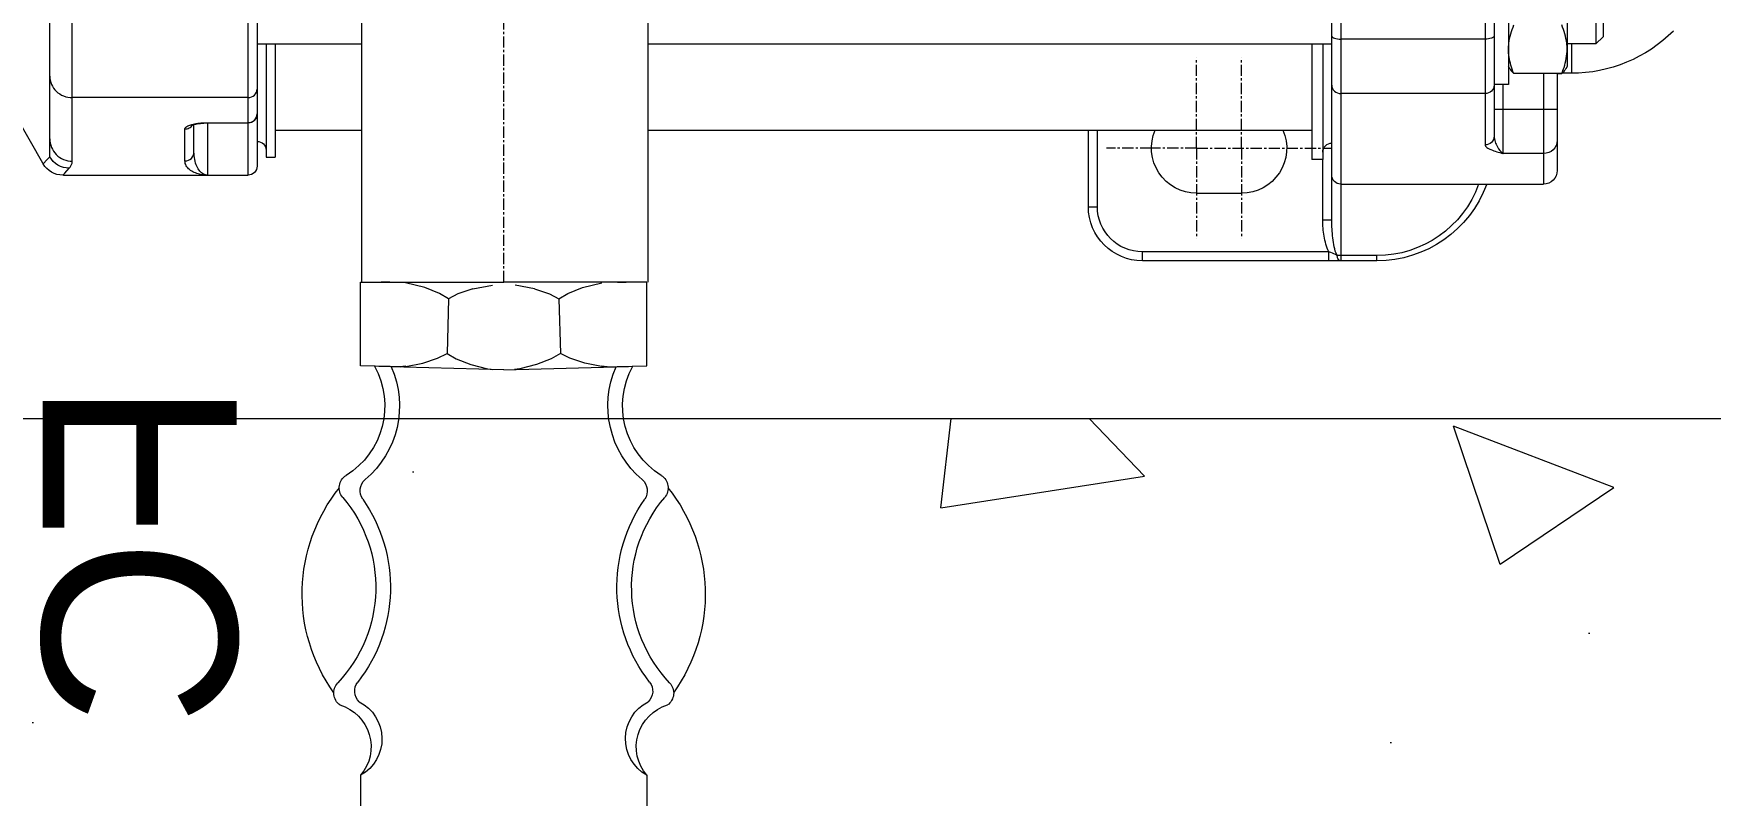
# Model space of a CAD drawing. Header units: millimetres. Extents: x -8913 to 62688, y -13000 to 43000.
# Drawn here: x 907.1 to 1093.1, y 27153.7 to 27238.2 of the extents above; entities that cross this region are included whole.
import ezdxf

# ---------------------------------------------------------------- set-up
doc = ezdxf.new("R2010")
doc.units = ezdxf.units.MM
doc.header["$MEASUREMENT"] = 0
doc.linetypes.add('1735 X DT-5BR-GFP-Ext$0$CENTER', pattern=[2, 1.25, -0.25, 0.25, -0.25])
doc.layers.add('1735 X DT-5BR-GFP-Ext$0$MEP', color=8, linetype='Continuous', lineweight=0)
doc.layers.add('Z--X-REF', color=7, linetype='Continuous', lineweight=0)
doc.styles.add('1735 X DT-5BR-GFP-Ext$0$Standard', font='GOTHIC.TTF')

# ---------------------------------------------------------------- blocks, each defined once
blk = doc.blocks.new('1735 X DT-5BR-GFP-Ext$0$A$C79553CD1')
at = {"layer": '1735 X DT-5BR-GFP-Ext$0$MEP', "transparency": 33554681}
h = blk.add_hatch(dxfattribs=at)
h.set_pattern_fill('AR-CONC', color=256)
h.set_pattern_definition([(49.99999999999999, (7.152557373046875e-07, -25.00356578826904), (182.1846689960041, -15.93908553890313), [19.05, -209.5500000000002]), (355, (7.152557373046875e-07, -25.00356578826904), (-35.24342142496945, 191.0568452390354), [15.24, -167.64058417]), (100.4514447, (15.18200778961182, -26.33181953430176), (146.9412470903536, 175.1177519121954), [16.19000880000003, -178.0902446000002]), (46.18420000000002, (2.384185791015625e-07, 25.79643487930298), (271.0790408921304, -42.04232793272716), [28.57500000000003, -314.325]), (96.63555760999995, (22.58990001678467, 22.29293441772461), (237.4041340515033, 247.4261245977219), [24.28502314000005, -267.1356081600004]), (351.1841511700001, (2.384185791015625e-07, 25.79643487930298), (237.4041340649775, 247.4261245855329), [22.85996707000003, -251.4597319200005]), (21.00000000000001, (25.40000033378601, 13.09643507003784), (151.6143912691326, -102.2651981870877), [19.05000000000003, -209.5500000000005]), (326.0000000000001, (25.40000033378601, 13.09643507003784), (61.80202834764722, 184.1879661223196), [15.24, -167.64]), (71.45144499999994, (38.03453302383423, 4.574334621429443), (213.4164192787165, 81.92276888590547), [16.19000880000002, -178.0899376000001]), (37.49999999999998, (7.152557373046875e-07, -25.00356578826904), (3.088603250591817, 84.55503887315317), [0, -165.6080000000002, 0, -170.1800000000002, 0, -168.2750000000002]), (7.500000000000011, (7.152557373046875e-07, -25.00356578826904), (66.81966251030588, 100.1805748181197), [0, -97.02800000000009, 0, -161.798, 0, -64.135]), (327.5, (-56.64199948310852, -25.00356578826904), (135.5905951668716, -5.728743992673429), [0, -63.50000000000011, 0, -198.1200000000005, 0, -262.8900000000004]), (317.5, (-82.04199981689453, -25.00356531143188), (148.1291813860183, 25.42649103333307), [0, -82.54999999999998, 0, -131.572, 0, -186.69])])
edge = h.paths.add_edge_path(flags=16)
edge.add_line((-799.9999992847443, -174.9964299201965), (-199.9999995500161, -174.9964294946963))
edge.add_line((-199.9999995231628, -174.9964289665222), (-199.9999989073451, -674.9964296643798))
edge.add_line((-199.9999990463257, -674.9964303970337), (-800.0000003994274, -674.9964288288681))
edge.add_line((-799.9999995231628, -674.9964270591736), (-799.9999985206068, -174.9964283549818))
edge = h.paths.add_edge_path()
edge.add_line((0, 25.00357055664062), (-999.9999991015869, 25.00357050299323))
edge.add_line((-999.9999988079071, 25.00357103347778), (-1000.000000298378, -874.996427245835))
edge.add_line((-1000.000000476837, -874.9964280128479), (7.030278084130259e-07, -874.9964280256308))
edge.add_line((4.76837158203125e-07, -874.9964289665222), (-1.10970290734258e-07, 25.00356937922083))
at = {"layer": '1735 X DT-5BR-GFP-Ext$0$MEP', "linetype": 'Continuous'}
for p, q in [((-558.056667804718, -659.858199596405), (-558.0566916465759, -156.7741136550903)), ((-526.3066701889038, -659.8582029342651), (-526.3066909313202, -156.7741179466248)), ((-634.8816907405853, -492.4999938011169), (-634.8816905021667, -657.4999985694885)), ((-633.8816907405853, -652.9892873764038), (-633.8816902637482, -497.0107078552246)), ((-513.6816902160645, -647.9999961853027), (-513.6816928386688, -501.9999976158142)), ((-514.6816902160645, -503.000846862793), (-514.6816918849945, -646.9991474151611)), ((-491.6816902160645, -645.9550995826721), (-491.6816902160645, -592.1573133468628)), ((-494.1816899776459, -646.4464364051819), (-494.181690454483, -599.2474660873413)), ((-651.881689786911, -613.2143406867981), (-651.8816900253296, -643.6753239631653)), ((-650.8816907405853, -613.4378170967102), (-650.8816902637482, -644.6500329971313)), ((-653.4816904067993, -620.9472212791443), (-653.4816908836365, -637.9472179412842)), ((-659.9816901683807, -623.1778311729431), (-659.9816913604736, -635.9470782279968)), ((-663.9816908836365, -626.2479434013367), (-663.9816906452179, -632.646493434906)), ((-663.1816909313202, -625.4472184181213), (-663.1816916465759, -633.4472184181213)), ((-663.9816889762878, -632.6472172737122), (-663.1816916465759, -633.4472184181213)), ((-663.1816916465759, -633.4472184181213), (-659.9816899299622, -633.4472165107727)), ((-660.4542725086212, -633.4472184181213), (-660.4542756080627, -636.6999988555908)), ((-650.8816902637482, -632.9090685844421), (-634.8816919326782, -632.909065246582)), ((-558.0566902160645, -633.4472198486328), (-633.8816909790039, -633.4472188949585)), ((-632.8816900253296, -633.4472193717957), (-632.8816909790039, -646.2491612434387)), ((-631.6816902160645, -633.44722032547), (-631.6816906929016, -646.2491631507874)), ((-514.681690454483, -633.4472198486328), (-526.3066911697388, -633.4472184181213)), ((-516.6816895008087, -633.4472188949585), (-516.6816911697388, -645.9999976158142)), ((-515.6816906929016, -633.44722032547), (-515.6816911697388, -645.9999985694885)), ((-659.9816918373108, -635.9472184181213), (-659.8261919021606, -636.2165479660034)), ((-653.6371874809265, -636.2165489196777), (-653.4816913604736, -635.9472188949585)), ((-660.4542756080627, -636.6999988555908), (-659.3943867683411, -636.699996471405)), ((-659.3943858146667, -636.7135190963745), (-654.0689952373505, -636.7135181427002)), ((-659.3811888694763, -636.745551109314), (-658.8816905021667, -636.7455492019653)), ((-658.881689786911, -636.7135162353516), (-658.881689786911, -647.499997138977)), ((-657.3816900253296, -636.713517665863), (-657.3816902637482, -648.9999976158142)), ((-653.4816908836365, -637.9472179412842), (-651.8816895484924, -637.9472208023071)), ((-652.8816900253296, -645.6084585189819), (-652.8816905021667, -637.94722032547)), ((-650.8816921710968, -638.9584488868713), (-634.8816907405853, -638.958447933197)), ((-513.6816892623901, -639.4008235931396), (-494.1816895008087, -639.4008226394653)), ((-485.9847083091736, -638.1325345039368), (-491.0408096313477, -646.8899607658386)), ((-658.8816900253296, -640.7070536613464), (-651.8816907405853, -640.7070531845093)), ((-558.0566902160645, -642.9999957084656), (-631.6816916465759, -642.9999966621399)), ((-607.8816905021667, -651.4999966621399), (-607.8816905021667, -642.9999995231628)), ((-606.8816900253296, -651.4999976158142), (-606.8816905021667, -642.9999990463257)), ((-516.6816899776459, -642.9999976158142), (-526.3066906929016, -642.9999976158142)), ((-509.1816916465759, -642.181800365448), (-513.6816906929016, -642.1817994117737)), ((-509.1816899776459, -642.212423324585), (-513.6816892623901, -642.2124228477478)), ((-509.1816916465759, -642.181800365448), (-509.1816897392273, -647.9999990463257)), ((-507.6816909313202, -645.434823513031), (-507.6816897392273, -642.384147644043)), ((-506.6816902160645, -646.4265460968018), (-506.681690454483, -642.8814988136292)), ((-657.3816895484924, -645.6084623336792), (-652.8816900253296, -645.6084585189819)), ((-632.8816914558411, -652.9892873764038), (-632.881689786911, -646.2499980926514)), ((-632.881689786911, -646.2499980926514), (-631.6816926002502, -646.2499961853027)), ((-515.6816911697388, -645.9999985694885), (-516.6816911697388, -645.9999976158142)), ((-493.3485929965973, -647.763011932373), (-493.8467552661896, -647.2299809455872)), ((-491.3969941139221, -646.2702054977417), (-491.6816902160645, -645.9550995826721)), ((-490.9601092338562, -646.7499928474426), (-491.3969941139221, -646.2702054977417)), ((-634.8816905021667, -648.9999980926514), (-657.3816902637482, -648.9999976158142)), ((-509.1816897392273, -647.9999990463257), (-513.6816902160645, -647.9999961853027)), ((-509.1816897392273, -647.9999990463257), (-509.1601378917694, -647.9997835159302)), ((-509.1558156013489, -647.9999055862427), (-509.1687979698181, -647.9996900558472)), ((-509.1601378917694, -647.9997835159302), (-509.1503064632416, -647.9994282722473)), ((-509.1131939888, -647.9994678497314), (-509.1165447235107, -647.9995584487915)), ((-493.2055225372314, -647.9999985694885), (-509.1165449619293, -647.9999976158142)), ((-508.8208549022675, -647.9837999343872), (-508.7958927154541, -647.9814682006836)), ((-493.1251933574677, -647.9999856948853), (-493.3485929965973, -647.763011932373)), ((-618.8816900253296, -649.9999976158142), (-623.8816912174225, -649.9999957084656)), ((-606.8816900253296, -651.4999976158142), (-607.8816905021667, -651.4999966621399)), ((-633.8816907405853, -652.9892873764038), (-632.8816914558411, -652.9892873764038)), ((-633.5405538082123, -656.5000381469727), (-612.8816902637482, -656.4999957084656)), ((-633.5405306816101, -657.499997138977), (-633.5405507087708, -656.5000376701355)), ((-612.8816914558411, -657.4999961853027), (-612.8816902637482, -656.4999957084656)), ((-638.8816912174225, -657.4999966621399), (-638.881689786911, -656.9226160049438)), ((-638.8816912174225, -657.4999966621399), (-612.8816914558411, -657.4999961853027)), ((-638.881689786911, -656.9226160049438), (-634.881689786911, -656.9226150512695))]:
    blk.add_line(p, q, dxfattribs=at)
at = {"layer": '1735 X DT-5BR-GFP-Ext$0$MEP', "linetype": '1735 X DT-5BR-GFP-Ext$0$CENTER'}
for p, q in [((-542.0343489646912, -659.8582034111023), (-542.0340666770935, -156.7741160392761)), ((-623.8816902637482, -644.9999961853027), (-623.8816909790039, -634.999993801117)), ((-618.8816914558411, -644.9999966621399), (-618.881689786911, -634.9999952316284)), ((-628.8816905021667, -644.9999966621399), (-633.8816909790039, -644.9999966621399)), ((-618.8816914558411, -644.9999966621399), (-628.8816905021667, -644.9999966621399)), ((-623.8816902637482, -644.9999961853027), (-623.8816907405853, -654.9999966621399)), ((-618.8816914558411, -644.9999966621399), (-618.8816905021667, -654.9999985694885)), ((-618.8816914558411, -644.9999966621399), (-613.8816900253296, -644.9999976158142)), ((-613.8816900253296, -644.9999976158142), (-608.8816909790039, -644.999997138977))]:
    blk.add_line(p, q, dxfattribs=at)
at = {"layer": '1735 X DT-5BR-GFP-Ext$0$MEP'}
for p, q in [((-557.9017614981422, -659.8582034111023), (-542.0343489646912, -659.8582034111023)), ((-557.9017614981422, -669.1361454163416), (-557.9017614981422, -659.8582034111023)), ((-554.6514124834503, -659.8848436689368), (-555.6212584758177, -659.8582034111023)), ((-554.37801956154, -659.8582034111023), (-542.0343489646912, -659.8582034111023)), ((-550.7851565611345, -660.4696059471025), (-552.9201308211195, -659.932399456382)), ((-545.4510027764481, -660.6161273878897), (-543.2897583698068, -660.1969317709518)), ((-529.6906783678714, -659.8582034111023), (-542.0343489646912, -659.8582034111023)), ((-526.1669364312693, -659.8582034111023), (-542.0343489646912, -659.8582034111023)), ((-538.6176951529487, -660.6161273878897), (-540.7789395596046, -660.1969317709518)), ((-533.2835413682769, -660.4696059471025), (-531.1485671082919, -659.932399456382)), ((-529.4172854459612, -659.8848436689368), (-528.4474394535791, -659.8582034111023)), ((-526.1669364312693, -669.1361454163416), (-526.1669364312693, -659.8582034111023)), ((-549.1612139722274, -661.1105394502083), (-550.7851565611345, -660.4696059471025)), ((-548.1501072714018, -661.7089157330338), (-549.1612139722274, -661.1105394502083)), ((-548.1501072714018, -661.7089157330338), (-548.3167596029089, -667.7759401906733)), ((-547.1076744762977, -661.1669471913046), (-548.1501072714018, -661.7089157330338)), ((-545.4510027764481, -660.6161273878897), (-547.1076744762977, -661.1669471913046)), ((-538.6176951529487, -660.6161273878897), (-536.9610234530992, -661.1669471913046)), ((-536.9610234530992, -661.1669471913046), (-535.9185906580096, -661.7089157330338)), ((-535.9185906580096, -661.7089157330338), (-534.907483957184, -661.1105394502083)), ((-535.9185906580096, -661.7089157330338), (-535.751938326488, -667.7759401906733)), ((-534.907483957184, -661.1105394502083), (-533.2835413682769, -660.4696059471025)), ((-553.0022695711959, -669.2684055571444), (-557.9017614981422, -669.1361454163416)), ((-542.0343489646912, -669.5940061572546), (-555.8782413004956, -669.2137345840893)), ((-542.0343489646912, -669.593788135986), (-555.8782353162969, -669.213516727199)), ((-555.3926267671777, -669.22707370852), (-555.3926267671777, -669.2038786665944)), ((-552.9130220307416, -669.2048887789133), (-553.534673023998, -669.254033504556)), ((-553.5002808047866, -669.2487596799547), (-552.8786066097819, -669.1999093295017)), ((-552.8794381149783, -669.2301805071766), (-551.0158680492459, -668.8687218094492)), ((-551.0158680492459, -668.8687218094492), (-549.3591899182065, -668.31790880052)), ((-549.3591899182065, -668.31790880052), (-548.3167596029089, -667.7759401906733)), ((-548.3167596029089, -667.7759401906733), (-547.3056504222768, -668.3743165416163)), ((-547.3056504222768, -668.3743165416163), (-545.6817142645741, -669.0152432502364)), ((-545.6817142645741, -669.0152432502364), (-543.8407968009269, -669.4784588286493)), ((-543.8407968009269, -669.4784588286493), (-543.2227417036775, -669.5613627383791)), ((-542.0343489646912, -669.593788135986), (-528.1904626131145, -669.213516727199)), ((-542.0343489646912, -669.5940061572546), (-528.1904566289013, -669.2137345840893)), ((-540.2279011284845, -669.4784588286493), (-540.8459562257194, -669.5613627383791)), ((-538.3869836648373, -669.0152432502364), (-540.2279011284845, -669.4784588286493)), ((-536.7630475071201, -668.3743165416163), (-538.3869836648373, -669.0152432502364)), ((-535.751938326488, -667.7759401906733), (-536.7630475071201, -668.3743165416163)), ((-534.7095080112049, -668.31790880052), (-535.751938326488, -667.7759401906733)), ((-533.0528298801655, -668.8687218094492), (-534.7095080112049, -668.31790880052)), ((-531.1892598144332, -669.2301805071766), (-533.0528298801655, -668.8687218094492)), ((-530.5684171246248, -669.2487596799547), (-531.1900913196296, -669.1999093295017)), ((-531.1556758986699, -669.2048887789133), (-530.5340249054134, -669.254033504556)), ((-531.0664283582155, -669.2684055571444), (-526.1669364312693, -669.1361454163416)), ((-528.6760711622192, -669.22707370852), (-528.6760711622192, -669.2038786665944)), ((-557.9017614981422, -714.5649865843152), (-557.9017614981422, -729.2906116430677)), ((-526.1669364312693, -714.5649865843152), (-526.1669364312693, -729.2906116430677))]:
    blk.add_line(p, q, dxfattribs=at)
blk.add_lwpolyline([(-799.9999992847443, -174.9964299201965), (-199.9999995231628, -174.9964289665222), (-199.9999990463257, -674.9964303970337), (-799.9999995231628, -674.9964270591736)], close=True, dxfattribs=at)
at = {"layer": '1735 X DT-5BR-GFP-Ext$0$MEP', "linetype": 'Continuous'}
for points in [[(-508.0396251678467, -642.3037829399109), (-508.2065544128418, -642.2774014472961), (-508.3900191783905, -642.254367351532), (-508.5835447311401, -642.2359952926636), (-508.7843871116638, -642.2226672172546), (-508.989483833313, -642.2147703170776), (-509.1816899776459, -642.212423324585)], [(-507.4736018180847, -642.4392642974854), (-507.4408557415009, -642.4681911468506), (-507.4271092414856, -642.4782838821411), (-507.4314103126526, -642.4758729934692), (-507.4539194107056, -642.4644403457642), (-507.4973969459534, -642.4454183578491), (-507.5636596679688, -642.4205574989319), (-507.6503081321716, -642.3927397727966), (-507.7588546276093, -642.3630232810974), (-507.8901252746582, -642.3326458930969), (-508.0396251678467, -642.3037829399109)], [(-509.1687979698181, -647.9996900558472), (-509.1571989059448, -647.9998164176941), (-509.1374652385712, -647.9998149871826), (-509.1223881244659, -647.9996676445007), (-509.1154632568359, -647.9995260238647)]]:
    blk.add_lwpolyline(points, dxfattribs=at)
for centre, radius, start, end in [((-660.4542746543884, -620.6999969482422), 16, 224.9999903406529, 270.0000136603783), ((-659.2901082038879, -634.0360779762268), 5.808422849799998, 351.2928675504269, 359.9276273022804), ((-513.6816899776459, -641.2124223709106), 1.000000003999999, 180, 270.0000136603783), ((-623.8816902637482, -644.9999961853027), 4.999999999999997, 156.4002282038071, 270.0000136603783), ((-618.8816914558411, -644.9999966621399), 4.999999999999997, 270.0000136603783, 23.59979683195842), ((-509.0241527557373, -648.9929823875427), 6.803600360400008, 81.53937035703115, 83.43964889076767), ((-633.8816900253296, -645.4499955177307), 1, 0, 90.00001366037836), ((-514.6816897392273, -645.2499966621399), 1, 90.00001366037836, 180), ((-513.681690454483, -646.9999961853027), 1, 180, 270.0000136603783), ((-493.8688364028931, -644.7166352272034), 2.513444296899999, 270.5034050922561, 330.4794391692209), ((-493.125066280365, -645.4999995231628), 2.499999999499999, 270.0000136603783, 329.9999944320651), ((-657.381689786911, -647.4999980926514), 1.499999999999999, 180, 270.0000136603783), ((-638.8816907405853, -644.499997138977), 13.00000000000002, 200.2731493479113, 270.0000136603783), ((-638.881655216217, -644.9225335121155), 12.00008394890002, 199.8705224324098, 269.9998497358383), ((-634.8816902637482, -647.9999952316284), 1, 270.0000136603783, 0), ((-509.1809420585632, -644.2127737998962), 3.787225041800004, 269.9886892068814, 270.3757313825918), ((-509.1789813041687, -644.2838835716248), 3.716101990600004, 270.3526859204617, 270.5473797640196), ((-509.1830925941467, -643.8379011154175), 4.162104079399997, 270.5453168799991, 270.7416427611859), ((-509.1807813644409, -643.9906229972839), 4.009365962599997, 270.7369019471098, 275.1504771817684), ((-509.155369758606, -644.2204103469849), 3.778197085300004, 275.4596786551677, 283.1236299697396), ((-612.881689786911, -651.4999990463257), 4.999999999999997, 270.0000136603783, 0), ((-612.881689786911, -651.4999990463257), 5.999999999999997, 270.0000136603783, 0)]:
    blk.add_arc(centre, radius, start, end, dxfattribs=at)
at = {"layer": '1735 X DT-5BR-GFP-Ext$0$MEP'}
for centre, radius, start, end in [((-564.3083267756738, -673.5895834485564), 9.086174050149552, 301.8924667511872, 29.04972076088619), ((-564.3083267756738, -673.5895834485564), 10.71684468338619, 310.22251085499, 23.8802002635529), ((-519.7603711537231, -673.5895834485564), 10.71684468338619, 156.1197997364471, 229.77748914501), ((-519.7603711537231, -673.5895834485564), 9.086174050149552, 150.9502792391138, 238.1075332488127), ((-558.6463315108413, -682.6886256832513), 1.630670633236639, 121.8924667511872, 220.3494993121137), ((-556.3348233803408, -683.0174346405693), 1.630670633236639, 130.22251085499, 214.9795220558159), ((-527.733874549056, -683.0174346405693), 1.630670633236639, 325.020477944184, 49.77748914500994), ((-525.4223664185556, -682.6886256832513), 1.630670633236639, 319.6505006878863, 58.10753324881274), ((-545.5519137294323, -694.4536793896914), 18.83756447596167, 141.2689639891236, 215.5727375455712), ((-571.631415333497, -693.7200780795465), 15.40767857826379, 316.5693174824188, 40.34949931211375), ((-571.631415333497, -693.7200780795465), 17.03834921150043, 321.9371268176261, 34.97952205581598), ((-512.4372825959144, -693.7200780795465), 17.03834921150043, 145.020477944184, 218.0628731823739), ((-512.4372825959144, -693.7200780795465), 15.40767857826379, 139.6505006878863, 223.4306825175812), ((-538.5167841999792, -694.4536793896914), 18.83756447596167, 324.4272624544287, 38.73103601087634), ((-559.2580532754655, -705.4335427776605), 1.630670633236639, 136.5693174824188, 235.0003865203189), ((-556.9326484404155, -705.2300109110583), 1.630670633236639, 141.9371268176261, 226.6737088178361), ((-527.1360494889959, -705.2300109110583), 1.630670633236639, 313.3262911821639, 38.06287318237389), ((-524.8106446539459, -705.4335427776605), 1.630670633236639, 304.999613479681, 43.43068251758122), ((-561.5939135499502, -711.4156715606368), 4.852851933877693, 319.5366360940586, 73.22557050142564), ((-560.1536755912675, -710.530635093317), 4.620293176392208, 299.1695952905432, 62.93638230792497), ((-523.9150223381293, -710.530635093317), 4.620293176392208, 117.063617692075, 240.8304047094568), ((-522.4747843794466, -711.4156715606368), 4.852851933877693, 106.7744294985744, 220.4633639059414)]:
    blk.add_arc(centre, radius, start, end, dxfattribs=at)
at = {"layer": '1735 X DT-5BR-GFP-Ext$0$MEP', "linetype": 'Continuous'}
for points, knots in [([(-659.9816901683807, -634.0434112548828), (-659.9816899299622, -633.8145217895508), (-659.9247853755951, -632.8874459266663), (-659.6479194164276, -631.9858512878418), (-659.3811883926392, -631.3412775993347)], [0, 0, 0, 0, 0.2470569742, 1, 1, 1, 1]), ([(-653.4816901683807, -634.0434131622314), (-653.4816901683807, -633.8145213127136), (-653.5385937690735, -632.8874435424805), (-653.8154611587524, -631.9858503341675), (-654.0821905136108, -631.3412752151489)], [0, 0, 0, 0, 0.2470569742, 1, 1, 1, 1]), ([(-659.3943862915039, -636.7135162353516), (-659.4828104972839, -636.4979238510132), (-659.803605556488, -635.6427507400513), (-659.981691122055, -634.7246685028076), (-659.9816901683807, -634.0434112548828)], [0, 0, 0, 0, 0.254871232, 1, 1, 1, 1]), ([(-651.8816893100739, -632.5723853111267), (-651.8816900253296, -632.622269153595), (-651.7869391441345, -632.7390666007996), (-651.5630147457123, -632.826169013977), (-651.2485337257385, -632.8952655792236), (-651.0095362663269, -632.9090666770935), (-650.8816902637482, -632.9090685844421)], [0, 0, 0, 0, 0.1350059967, 0.3539919477, 0.6539867965999999, 1, 1, 1, 1]), ([(-633.881689786911, -632.5723853111267), (-633.8816909790039, -632.6222681999207), (-633.9764416217804, -632.7390675544739), (-634.200364112854, -632.8261694908142), (-634.5148460865021, -632.8952655792236), (-634.7538433074951, -632.9090642929077), (-634.8816909790039, -632.9090657234192)], [0, 0, 0, 0, 0.1350059967, 0.3539919477, 0.6539867965999999, 1, 1, 1, 1]), ([(-659.8419635295868, -636.1891984939575), (-659.8154509067535, -636.2348465919495), (-659.6880443096161, -636.4272689819336), (-659.525684595108, -636.5939936637878), (-659.3943862915039, -636.7135162353516)], [0, 0, 0, 0, 0.2291809905, 1, 1, 1, 1]), ([(-653.6214165687561, -636.1891956329346), (-653.6479284763336, -636.2348456382751), (-653.7753367424011, -636.4272713661194), (-653.9376983642578, -636.593997001648), (-654.0689945220947, -636.7135186195374)], [0, 0, 0, 0, 0.2291809905, 1, 1, 1, 1]), ([(-491.681690454483, -637.0139727592468), (-491.6816892623901, -637.3250141143799), (-491.8139309883118, -637.9583802223206), (-492.3748664855957, -638.7514481544495), (-493.2051136493683, -639.27858543396), (-493.857049703598, -639.4008226394653), (-494.1816895008087, -639.4008226394653)], [0, 0, 0, 0, 0.2446600344, 0.492440215, 0.7446450698999999, 1, 1, 1, 1]), ([(-651.881689786911, -638.0168309211731), (-651.8816900253296, -638.2592964172363), (-651.6535971164703, -638.7713675498962), (-651.1346855163574, -638.958447933197), (-650.8816905021667, -638.958447933197)], [0, 0, 0, 0, 0.4893740708, 1, 1, 1, 1]), ([(-633.8816890716553, -638.0168294906616), (-633.8816907405853, -638.2592935562134), (-634.1097841262817, -638.7713704109192), (-634.6286945343018, -638.9584484100342), (-634.881689786911, -638.9584460258484)], [0, 0, 0, 0, 0.4893740708, 1, 1, 1, 1]), ([(-513.6816892623901, -639.4008235931396), (-513.9351544380188, -639.4008240699768), (-514.456992149353, -639.2079248428345), (-514.6816918849945, -638.6913819313049), (-514.6816906929016, -638.4460816383362)], [0, 0, 0, 0, 0.5081837515, 1, 1, 1, 1]), ([(-513.681690454483, -642.1817994117737), (-513.9356780052185, -642.181800365448), (-514.4607183933258, -641.9823560714722), (-514.6816906929016, -641.4608969688416), (-514.6816895008087, -641.2124252319336)], [0, 0, 0, 0, 0.5054865217, 1, 1, 1, 1]), ([(-508.2468428611755, -642.2339324951172), (-508.3212614059448, -642.2253499031067), (-508.6319522857666, -642.1944737434387), (-508.9444093704224, -642.1818037033081), (-509.1816916465759, -642.181800365448)], [0, 0, 0, 0, 0.239954865, 1, 1, 1, 1]), ([(-506.681690454483, -642.8814988136292), (-506.6817378997803, -642.7203168869019), (-507.0240564346313, -642.5106177330017), (-507.4768323898315, -642.3634333610535), (-507.8274137973785, -642.2926034927368), (-508.0231411457062, -642.2634229660034)], [0, 0, 0, 0, 0.3167918438, 0.6110522114, 1, 1, 1, 1]), ([(-506.681690454483, -642.8814988136292), (-506.8452107906342, -642.8814964294434), (-507.1754968166351, -642.8015847206116), (-507.4294638633728, -642.5744857788086), (-507.5193977355957, -642.4399890899658)], [0, 0, 0, 0, 0.502651845, 1, 1, 1, 1]), ([(-658.8816914558411, -644.1380400657654), (-658.8816900253296, -644.5142793655396), (-658.5542621612549, -645.3018159866333), (-657.7632689476013, -645.6084623336792), (-657.3816895484924, -645.6084623336792)], [0, 0, 0, 0, 0.4964801374, 1, 1, 1, 1]), ([(-651.8816900253296, -643.6753239631653), (-651.8816919326782, -643.886034488678), (-651.9824211597443, -644.2997579574585), (-652.2941334247589, -644.9674205780029), (-652.615109205246, -645.4199457168579), (-652.8816900253296, -645.6084613800049)], [0, 0, 0, 0, 0.2841204586, 0.5597557979, 1, 1, 1, 1]), ([(-650.8816900253296, -644.6500334739685), (-650.8816993236542, -644.760805606842), (-651.0459208488464, -644.9218678474426), (-651.2869923114777, -645.0616102218628), (-651.6566152572632, -645.2298650741577), (-652.1924676895142, -645.4101243019104), (-652.6448698043823, -645.5410952568054), (-652.8816900253296, -645.6084613800049)], [0, 0, 0, 0, 0.1459818873, 0.2531903702, 0.3800274499, 0.6755288657999999, 1, 1, 1, 1]), ([(-651.8816900253296, -643.6753239631653), (-651.8816900253296, -643.9249472618103), (-651.6620693206787, -644.4481801986694), (-651.1358783245087, -644.6500334739685), (-650.8816900253296, -644.6500334739685)], [0, 0, 0, 0, 0.4954727148, 1, 1, 1, 1]), ([(-491.6816902160645, -643.9668769836426), (-491.6816911697388, -644.2895102500916), (-491.8121013641357, -644.9426102638245), (-492.3694779872894, -645.766562461853), (-493.2001488208771, -646.3178334236145), (-493.8566026687622, -646.4464373588562), (-494.1816897392273, -646.4464378356934)], [0, 0, 0, 0, 0.2490821713, 0.498659361, 0.7490213204999999, 1, 1, 1, 1]), ([(-508.7500584125519, -647.8903131484985), (-508.4245266914368, -647.7213034629822), (-507.837477684021, -646.9190258979797), (-507.6816840171814, -645.9892616271973), (-507.6816911697388, -645.4348254203796)], [0, 0, 0, 0, 0.3981545184, 1, 1, 1, 1]), ([(-508.2975196838379, -647.8999290466309), (-508.0923244953156, -647.8518218994141), (-507.7004451751709, -647.7231178283691), (-507.1835842132568, -647.4156675338745), (-506.7913928031921, -646.9865665435791), (-506.6816821098328, -646.6113104820251), (-506.6816906929016, -646.4265451431274)], [0, 0, 0, 0, 0.2700952804, 0.5246950185, 0.7632161992000001, 1, 1, 1, 1]), ([(-506.6816906929016, -646.4265451431274), (-506.9365215301514, -646.4265451431274), (-507.4664807319641, -646.2171535491943), (-507.6816899776459, -645.6881623268127), (-507.6816911697388, -645.4348254203796)], [0, 0, 0, 0, 0.5014704808, 1, 1, 1, 1]), ([(-493.8467535972595, -647.2299818992615), (-493.992381811142, -647.0732388496399), (-494.1497664451599, -646.8096022605896), (-494.1816940307617, -646.5207600593567), (-494.1816897392273, -646.4464378356934)], [0, 0, 0, 0, 0.7421809919, 1, 1, 1, 1]), ([(-634.4523341655731, -656.8816680908203), (-634.3076369762421, -656.5854716300964), (-634.1352841854095, -655.9404940605164), (-633.9294719696045, -654.6402068138123), (-633.8816905021667, -653.6482620239258), (-633.8816893100739, -652.9892883300781)], [0, 0, 0, 0, 0.2500471802, 0.5001478272, 1, 1, 1, 1]), ([(-633.5405523777008, -656.5000386238098), (-633.2874102592468, -655.958245754242), (-632.9759283065796, -654.7849516868591), (-632.8816909790039, -653.5882668495178), (-632.8816914558411, -652.9892873764038)], [0, 0, 0, 0, 0.4995981424, 1, 1, 1, 1]), ([(-634.4523024559021, -656.8816113471985), (-634.236132144928, -656.7646660804749), (-633.9323749542236, -656.6324133872986), (-633.6203820705414, -656.526059627533), (-633.5405879020691, -656.500120639801)], [0, 0, 0, 0, 0.7454978791, 1, 1, 1, 1]), ([(-634.8816905021667, -657.4999985694885), (-634.8344683647156, -657.4999966621399), (-634.6943142414093, -657.4474658966064), (-634.5383839607239, -657.2157764434814), (-634.4760341644287, -657.0052318572998), (-634.4523286819458, -656.8816547393799)], [0, 0, 0, 0, 0.1773360945, 0.5274582161, 1, 1, 1, 1]), ([(-634.881689786911, -656.9226150512695), (-634.7725043296814, -656.9226145744324), (-634.6282315254211, -656.9128875732422), (-634.4863696098328, -656.8885025978088), (-634.4523341655731, -656.8816680908203)], [0, 0, 0, 0, 0.7587512832, 1, 1, 1, 1])]:
    blk.add_open_spline(points, degree=3, knots=knots, dxfattribs=at)
for points in [[(-654.0689945220947, -636.7135186195374), (-653.945672750473, -636.4128413200378), (-653.8353781700134, -636.1061606407166), (-653.7447023391724, -635.7940835952759)], [(-653.7447023391724, -635.7940835952759), (-653.660968542099, -635.5058965682983), (-653.5937466621399, -635.2120723724365), (-653.5486283302307, -634.9153780937195)], [(-509.1503064632416, -647.9994282722473), (-509.0120620727539, -647.9960384368896), (-508.8727884292603, -647.9540314674377), (-508.7500584125519, -647.8903131484985)]]:
    blk.add_open_spline(points, degree=3, dxfattribs=at)
at = {"layer": '1735 X DT-5BR-GFP-Ext$0$MEP', "style": '1735 X DT-5BR-GFP-Ext$0$Standard'}
blk.add_text('FC', height=21.5071921914909, rotation=270, dxfattribs=at).set_placement((-512.4204302469007, -670.6739095033918))
blk = doc.blocks.new('1735 X DT-5BR-GFP-Ext$0$A$Cec8d8a53')
blk.add_wipeout([(174.84825625175085, -60.98796394774766), (174.8482557749128, -1060.9879627556545), (1074.848254821238, -1060.9879644245846), (1074.8482542914182, -60.987963470910756)]).translate(0, 0, 1437.655160635572).dxf.layer = '1735 X DT-5BR-GFP-Ext$0$MEP'
at = {"layer": '1735 X DT-5BR-GFP-Ext$0$MEP', "rotation": 90}
blk.add_blockref('1735 X DT-5BR-GFP-Ext$0$A$C79553CD1', (199.8518268083899, -60.98796394774769, 1437.655160635572), dxfattribs=at)
blk = doc.blocks.new('1735 X DT-5BR-GFP-Ext')
at = {"layer": '1735 X DT-5BR-GFP-Ext$0$MEP', "xscale": -1, "rotation": 90}
blk.add_blockref('1735 X DT-5BR-GFP-Ext$0$A$Cec8d8a53', (356.2517175674438, 28070.33888339996), dxfattribs=at)

msp = doc.modelspace()

# ---------------------------------------------------------------- block references
at = {"layer": 'Z--X-REF'}
msp.add_blockref('1735 X DT-5BR-GFP-Ext', (0, 0), dxfattribs=at)

doc.saveas('drawing.dxf')
